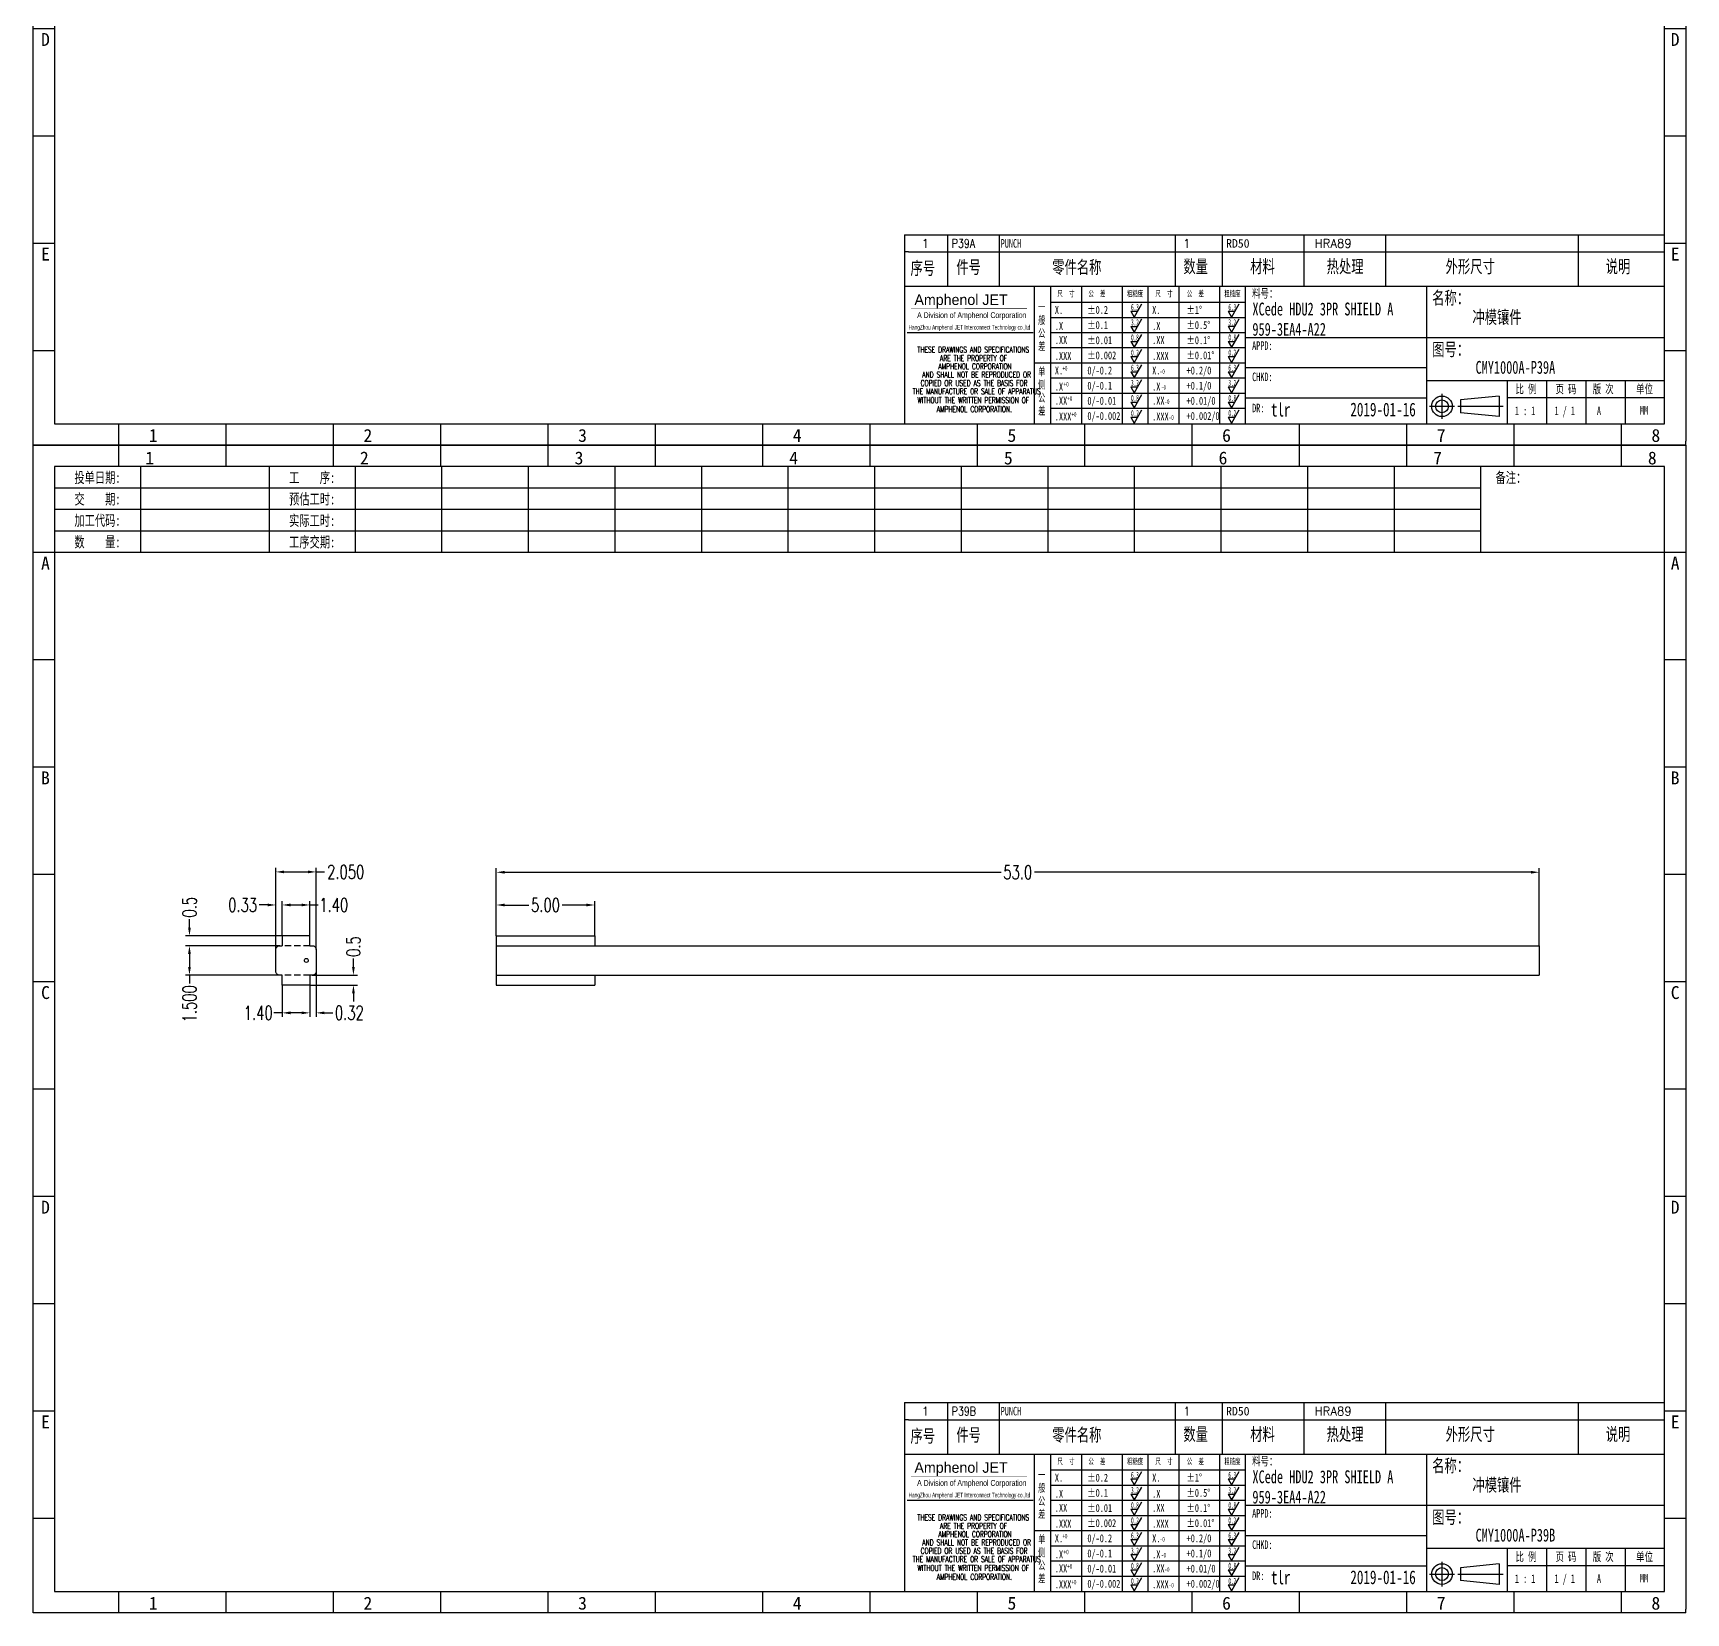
# Model space of a CAD drawing. Header units: millimetres. Extents: x -2852 to 5627, y -2271 to 1849.
# Drawn here: x -153.8 to -69.8, y 51.1 to 131.4 of the extents above; entities that cross this region are included whole.
import ezdxf
from ezdxf.enums import TextEntityAlignment as Align

# ---------------------------------------------------------------- set-up
doc = ezdxf.new("R2010")
doc.units = ezdxf.units.MM
doc.header["$PDSIZE"] = 3
doc.linetypes.add('DASHED2', pattern=[9.525, 6.35, -3.175])
for name, color, linetype in [('1', 7, 'Continuous'), ('11', 4, 'DASHED2'), ('41', 1, 'Continuous'), ('PUNCH', 1, 'Continuous')]:
    doc.layers.add(name, color=color, linetype=linetype)
doc.styles.add('CH', font='仿宋_GB2312_0.ttf')
doc.styles.add('jet02', font='simplex.shx', dxfattribs={"width": 0.7})
doc.styles.add('SIMPLEX', font='SIMPLEX')
doc.styles.get("Standard").update_dxf_attribs({"font": '仿宋_GB2312_0.ttf', "width": 0.7})
doc.styles.add('TEXTSTYLE_1', font='TRIUMB.TTF')
doc.styles.add('TEXTSTYLE_2', font='TRIUM.TTF')
doc.styles.add('tk', font='', dxfattribs={"width": 0.7})
doc.styles.add('tk 2', font='仿宋_GB2312_0.ttf', dxfattribs={"width": 0.65})
doc.styles.add('tk 4', font='simplex.shx', dxfattribs={"width": 0.65, "bigfont": 'bigfont.shx'})
doc.styles.get('tk').set_extended_font_data('NSimSun')
doc.dimstyles.new('jet02', dxfattribs={"dimtxt": 3.5, "dimasz": 2.1, "dimexe": 1, "dimexo": 0, "dimgap": 0.5, "dimtad": 0, "dimtoh": 1, "dimdec": 3, "dimzin": 9, "dimdsep": 46, "dimtxsty": 'jet02', "dimcen": 0, "dimclrt": 256, "dimazin": 2, "dimtfac": 1, "dimtdec": 3, "dimtofl": 0, "dimtmove": 0, "dimatfit": 1, "dimfxl": 0, "dimarcsym": 0})

# ---------------------------------------------------------------- blocks, each defined once
blk = doc.blocks.new('A3-N')
at = {"layer": '1', "color": 1}
for p, q in [((0, 0), (0, 296.73)), ((0, 296.73), (420, 296.73)), ((21.82, 291.27), (21.82, 296.73)), ((49.09, 291.27), (49.09, 296.73)), ((76.36, 291.27), (76.36, 296.73)), ((103.64, 291.27), (103.64, 296.73)), ((103.64, 291.27), (103.64, 296.73)), ((103.64, 291.27), (103.64, 296.73)), ((130.91, 291.27), (130.91, 296.73)), ((158.18, 291.27), (158.18, 296.73)), ((185.45, 291.27), (185.45, 296.73)), ((212.73, 291.27), (212.73, 296.73)), ((240, 291.27), (240, 296.73)), ((267.27, 291.27), (267.27, 296.73)), ((294.55, 291.27), (294.55, 296.73)), ((321.82, 291.27), (321.82, 296.73)), ((349.09, 291.27), (349.09, 296.73)), ((376.36, 291.27), (376.36, 296.73)), ((403.64, 291.27), (403.64, 296.73)), ((420, 296.73), (420, 1)), ((5.45, 269.45), (0, 269.45)), ((420, 269.45), (414.55, 269.45)), ((5.45, 242.18), (0, 242.18)), ((420, 242.18), (414.55, 242.18)), ((5.45, 214.91), (0, 214.91)), ((420, 214.91), (414.55, 214.91)), ((5.45, 187.64), (0, 187.64)), ((420, 187.64), (414.55, 187.64)), ((5.45, 160.36), (0, 160.36)), ((420, 160.36), (414.55, 160.36)), ((5.45, 133.09), (0, 133.09)), ((420, 133.09), (414.55, 133.09)), ((5.45, 105.82), (0, 105.82)), ((420, 105.82), (414.55, 105.82)), ((5.45, 78.55), (0, 78.55)), ((420, 78.55), (414.55, 78.55)), ((5.45, 51.27), (0, 51.27)), ((420, 51.27), (414.55, 51.27)), ((222.45, 49.09), (221.45, 49.09)), ((221.45, 49.09), (221.45, 40.36)), ((222.45, 49.09), (414.55, 49.09)), ((232.36, 49.09), (232.36, 40.36)), ((245.45, 49.09), (245.45, 40.36)), ((290.18, 49.09), (290.18, 40.36)), ((302.18, 49.09), (302.18, 40.36)), ((322.91, 49.09), (322.91, 40.36)), ((343.64, 49.09), (343.64, 40.36)), ((392.73, 40.36), (392.73, 49.09)), ((258.55, 40.36), (258.55, 5.44)), ((266.45, 40.36), (266.45, 5.44)), ((276.78, 40.36), (276.78, 5.45)), ((291.18, 40.36), (291.18, 5.45)), ((301.51, 40.37), (301.51, 5.46)), ((308.01, 40.36), (308.01, 5.45)), ((354.09, 40.36), (354.09, 5.45)), ((308.01, 32.39), (258.55, 32.39)), ((308.01, 28.54), (258.55, 28.54)), ((414.55, 27.27), (308.01, 27.27)), ((5.45, 24), (0, 24)), ((308.01, 24.69), (258.55, 24.69)), ((420, 24), (414.55, 24)), ((308.01, 16.99), (258.55, 16.99)), ((354.09, 19.63), (308.01, 19.63)), ((308.01, 13.14), (258.55, 13.14)), ((414.55, 16.36), (354.09, 16.36)), ((374.55, 16.36), (374.55, 5.45)), ((384.55, 16.36), (384.55, 5.45)), ((394.55, 16.36), (394.55, 5.45)), ((404.55, 16.36), (404.55, 5.45)), ((308.01, 9.29), (258.55, 9.29)), ((308.01, 11.99), (354.09, 11.99)), ((372.51, 12.49), (362.69, 11.5)), ((362.69, 11.5), (362.69, 8.23)), ((372.51, 12.49), (372.51, 7.25)), ((414.55, 12), (374.55, 12)), ((21.82, 0), (21.82, 5.45)), ((49.09, 0), (49.09, 5.45)), ((76.36, 0), (76.36, 5.45)), ((103.64, 0), (103.64, 5.45)), ((130.91, 0), (130.91, 5.45)), ((158.18, 0), (158.18, 5.45)), ((185.45, 0), (185.45, 5.45)), ((212.73, 0), (212.73, 5.45)), ((240, 0), (240, 5.45)), ((267.27, 0), (267.27, 5.45)), ((294.55, 0), (294.55, 5.45)), ((321.82, 0), (321.82, 5.45)), ((349.09, 0), (349.09, 5.45)), ((372.51, 7.25), (362.69, 8.23)), ((376.36, 0), (376.36, 5.45)), ((403.64, 0), (403.64, 5.45)), ((1, 0), (0, 0)), ((420, 0), (1, 0)), ((420, 0), (420, 1))]:
    blk.add_line(p, q, dxfattribs=at)
at = {"layer": '1'}
for p, q in [((414.55, 278.18), (414.55, 284.73)), ((221.45, 40.36), (221.45, 5.45)), ((221.45, 40.36), (414.55, 40.36)), ((221.45, 40.36), (414.55, 40.36)), ((254.41, 40.36), (254.41, 5.45)), ((283.28, 40.36), (283.28, 5.45)), ((308.01, 36.24), (258.55, 36.24)), ((222.08, 28.67), (254.12, 28.67)), ((308.01, 20.84), (254.41, 20.84))]:
    blk.add_line(p, q, dxfattribs=at)
at = {"layer": '1', "color": 1, "ltscale": 0.05}
for p, q in [((278.93, 34.04), (279.79, 32.56)), ((278.93, 34.04), (280.65, 34.04)), ((281.68, 35.84), (279.79, 32.56)), ((303.66, 34.05), (304.52, 32.56)), ((303.66, 34.05), (305.38, 34.05)), ((306.41, 35.84), (304.52, 32.56)), ((278.93, 30.19), (279.79, 28.71)), ((278.93, 30.19), (280.65, 30.19)), ((281.68, 31.99), (279.79, 28.71)), ((303.66, 30.2), (305.38, 30.2)), ((303.66, 30.2), (304.52, 28.71)), ((306.41, 31.99), (304.52, 28.71)), ((278.93, 26.34), (279.79, 24.86)), ((278.93, 26.34), (280.65, 26.34)), ((281.68, 28.14), (279.79, 24.86)), ((303.66, 26.35), (304.52, 24.86)), ((303.66, 26.35), (305.38, 26.35)), ((306.41, 28.14), (304.52, 24.86)), ((278.93, 22.49), (280.65, 22.49)), ((278.93, 22.49), (279.79, 21.01)), ((281.68, 24.29), (279.79, 21.01)), ((303.66, 22.5), (305.38, 22.5)), ((303.66, 22.5), (304.52, 21.01)), ((306.41, 24.29), (304.52, 21.01)), ((278.93, 18.66), (279.79, 17.17)), ((278.93, 18.66), (280.65, 18.66)), ((281.68, 20.45), (279.79, 17.17)), ((303.66, 18.66), (304.52, 17.18)), ((303.66, 18.66), (305.38, 18.66)), ((306.41, 20.46), (304.52, 17.18)), ((278.93, 14.81), (280.65, 14.81)), ((278.93, 14.81), (279.79, 13.32)), ((281.68, 16.6), (279.79, 13.32)), ((281.68, 12.75), (279.79, 9.47)), ((303.66, 14.81), (305.38, 14.81)), ((303.66, 14.81), (304.52, 13.33)), ((306.41, 16.61), (304.52, 13.33)), ((306.41, 12.76), (304.52, 9.48)), ((278.93, 10.96), (279.79, 9.47)), ((278.93, 10.96), (280.65, 10.96)), ((281.68, 8.9), (279.79, 5.62)), ((303.66, 10.96), (304.52, 9.48)), ((303.66, 10.96), (305.38, 10.96)), ((306.41, 8.91), (304.52, 5.63)), ((278.93, 7.11), (279.79, 5.62)), ((278.93, 7.11), (280.65, 7.11)), ((303.66, 7.11), (305.38, 7.11)), ((303.66, 7.11), (304.52, 5.63))]:
    blk.add_line(p, q, dxfattribs=at)
at = {"layer": '1', "color": 1, "ltscale": 0.1}
for p, q in [((358.01, 13.02), (358.01, 6.71)), ((354.86, 9.87), (361.17, 9.87)), ((362.03, 9.87), (373.54, 9.87))]:
    blk.add_line(p, q, dxfattribs=at)
at = {"layer": '1'}
blk.add_lwpolyline([(221.45, 5.45), (414.55, 5.45), (414.55, 291.27), (5.45, 291.27), (5.45, 5.45), (414.55, 5.45)], dxfattribs=at)
at = {"layer": '1', "color": 7, "linetype": 'Continuous', "const_width": 0.123}
blk.add_lwpolyline([(223.11, 34.74), (252.6, 34.76)], dxfattribs=at)
at = {"layer": '1', "color": 1}
for radius in [2.62, 1.64]:
    blk.add_circle((358.01, 9.87), radius, dxfattribs=at)
at = {"layer": '41'}
for p, q in [((27.27, 291.27), (27.27, 269.45)), ((60, 291.27), (60, 269.45)), ((81.82, 291.27), (81.82, 269.45)), ((103.82, 291.27), (103.82, 269.45)), ((125.82, 291.27), (125.82, 269.45)), ((147.82, 291.27), (147.82, 269.45)), ((169.82, 291.27), (169.82, 269.45)), ((191.82, 291.27), (191.82, 269.45)), ((213.82, 291.27), (213.82, 269.45)), ((235.82, 291.27), (235.82, 269.45)), ((257.82, 291.27), (257.82, 269.45)), ((279.82, 291.27), (279.82, 269.45)), ((301.82, 291.27), (301.82, 269.45)), ((323.82, 291.27), (323.82, 269.45)), ((345.82, 291.27), (345.82, 269.45)), ((367.82, 291.27), (367.82, 269.45)), ((367.82, 285.82), (5.45, 285.82)), ((367.82, 280.36), (5.45, 280.36)), ((367.82, 274.91), (5.45, 274.91)), ((414.55, 269.45), (5.45, 269.45))]:
    blk.add_line(p, q, dxfattribs=at)
at = {"layer": '1', "color": 1}
for s, p in [('1', (29.64, 295.11)), ('2', (84.18, 295.11)), ('3', (138.73, 295.11)), ('4', (193.27, 295.11)), ('5', (247.82, 295.11)), ('6', (302.36, 295.11)), ('7', (356.91, 295.11)), ('8', (411.45, 295.11)), ('1', (30.53, 4.11)), ('2', (85.08, 4.11)), ('3', (139.62, 4.11)), ('4', (194.17, 4.11)), ('5', (248.72, 4.11)), ('6', (303.26, 4.11)), ('7', (357.81, 4.11)), ('8', (412.35, 4.11))]:
    blk.add_text(s, height=3.27, dxfattribs=at).set_placement(p, align=Align.TOP_CENTER)
at = {"layer": '1', "style": 'tk', "width": 0.7}
for s, p in [('投单日期:', (16.36, 288.55)), ('工    序:', (70.91, 288.55)), ('备注：', (375.51, 288.55)), ('交    期:', (16.36, 283.09)), ('预估工时:', (70.91, 283.09)), ('加工代码:', (16.36, 277.64)), ('实际工时:', (70.91, 277.64)), ('数    量:', (16.36, 272.18)), ('工序交期:', (70.91, 272.18))]:
    blk.add_text(s, height=2.727, dxfattribs=at).set_placement(p, align=Align.MIDDLE)
at = {"layer": '1', "color": 1}
for s, p in [('A', (2.04, 268.36)), ('B', (2.04, 213.82)), ('C', (2.04, 159.27)), ('D', (2.04, 104.73)), ('E', (2.04, 50.18))]:
    blk.add_text(s, height=3.27, dxfattribs=at).set_placement(p, align=Align.TOP_LEFT)
for s, p in [('A', (418.37, 268.36)), ('B', (418.37, 213.82)), ('C', (418.37, 159.27)), ('D', (418.37, 104.73)), ('E', (418.37, 50.18))]:
    blk.add_text(s, height=3.27, dxfattribs=at).set_placement(p, align=Align.TOP_RIGHT)
at = {"layer": '1', "color": 1, "style": 'tk 2', "width": 0.7}
for s, height, p in [('序号', 3.273, (222.96, 43.34)), ('件号', 3.273, (234.62, 43.61)), ('零件名称', 3.273, (258.97, 43.61)), ('数量', 3.273, (292.3, 43.78)), ('材料', 3.273, (309.27, 43.78)), ('热处理', 3.273, (328.71, 43.78)), ('外形尺寸', 3.273, (358.94, 43.78)), ('说明', 3.273, (399.61, 43.78)), ('料号：', 2.182, (309.77, 37.46)), ('名称：', 3.273, (355.52, 35.79)), ('图号：', 3.273, (355.52, 22.7)), ('比 例', 2.182, (376.69, 13.18)), ('页 码', 2.182, (386.85, 13.18)), ('版 次', 2.182, (396.31, 13.18)), ('单位', 2.182, (407.35, 13.18))]:
    blk.add_text(s, height=height, dxfattribs=at).set_placement(p)
at = {"layer": '1', "color": 7, "linetype": 'Continuous', "style": 'TEXTSTYLE_1'}
blk.add_text('Amphenol JET', height=2.7, dxfattribs=at).set_placement((223.96, 35.61))
at = {"layer": '1', "color": 7, "linetype": 'Continuous'}
for s, height, style, width, p in [('A Division of Amphenol Corporation', 1.5, 'TEXTSTYLE_2', 0.7, (224.64, 32.29)), ('HangZhou Amphenol JET Interconnect Technology co.,ltd ', 1.2, 'TEXTSTYLE_2', 0.6, (222.47, 29.36)), ('THESE DRAWINGS AND SPECIFICATIONS', 1.5, 'tk 4', 0.6, (224.73, 23.52)), ('ARE THE PROPERTY OF', 1.5, 'tk 4', 0.6, (230.45, 21.35)), ('AND SHALL NOT BE REPRODUCED OR', 1.5, 'tk 4', 0.6, (225.95, 17.17)), ('AMPHENOL CORPORATION', 1.5, 'tk 4', 0.6, (230.04, 19.27)), ('THE MANUFACTURE OR SALE OF APPARATUS', 1.5, 'tk 4', 0.6, (223.5, 12.92)), ('COPIED OR USED AS THE BASIS FOR', 1.5, 'tk 4', 0.6, (225.54, 15.02)), ('WITHOUT THE WRITTEN PERMISSION OF', 1.5, 'tk 4', 0.6, (224.73, 10.67)), ('AMPHENOL CORPORATION.', 1.5, 'tk 4', 0.6, (229.63, 8.4))]:
    blk.add_text(s, height=height, dxfattribs=dict(at, style=style, width=width)).set_placement(p)
at = {"layer": '1', "color": 1, "style": 'tk 2', "width": 0.7}
for s, p in [('X.', (259.64, 34.37)), ('%%P0.2', (267.9, 34.37)), ('X.', (284.37, 34.37)), ('%%P1%%D', (293.12, 34.37)), ('.X', (259.64, 30.28)), ('%%P0.1', (267.9, 30.52)), ('.X', (284.37, 30.28)), ('%%P0.5%%D', (293.12, 30.52)), ('.XX', (259.64, 26.71)), ('%%P0.01', (267.9, 26.67)), ('.XX', (284.37, 26.71)), ('%%P0.1%%D', (293.12, 26.67)), ('.XXX', (259.64, 22.68)), ('%%P0.002', (267.9, 22.82)), ('.XXX', (284.37, 22.68)), ('%%P0.01%%D', (293.12, 22.82)), ('X.', (259.64, 18.97)), ('0/-0.2', (267.9, 18.97)), ('X.', (284.37, 18.97)), ('+0.2/0', (293.12, 18.97)), ('.X', (259.64, 14.88)), ('0/-0.1', (267.9, 15.12)), ('.X', (284.37, 14.88)), ('+0.1/0', (293.12, 15.12)), ('.XX', (259.64, 11.31)), ('0/-0.01', (267.9, 11.27)), ('0/-0.002', (267.9, 7.42)), ('.XX', (284.37, 11.31)), ('+0.01/0', (293.12, 11.27)), ('+0.002/0', (293.12, 7.42)), ('.XXX', (259.64, 7.28)), ('.XXX', (284.37, 7.28))]:
    blk.add_text(s, height=2, dxfattribs=at).set_placement(p, align=Align.MIDDLE_LEFT)
at = {"layer": '1', "color": 1, "ltscale": 0.05, "style": 'tk 2', "width": 0.5}
for s, p in [('6.3', (279.01, 34.26)), ('6.3', (303.74, 34.27)), ('3.2', (279.01, 30.41)), ('3.2', (303.74, 30.42)), ('0.8', (279.01, 26.56)), ('0.8', (303.74, 26.57)), ('0.2', (279.01, 22.71)), ('0.2', (303.74, 22.72)), ('6.3', (279.01, 18.87)), ('6.3', (303.74, 18.88)), ('3.2', (279.01, 15.02)), ('0.8', (279.01, 11.17)), ('3.2', (303.74, 15.03)), ('0.8', (303.74, 11.18)), ('0.2', (279.01, 7.32)), ('0.2', (303.74, 7.33))]:
    blk.add_text(s, height=1.6, dxfattribs=at).set_placement(p)
at = {"layer": '1', "style": 'tk 2', "width": 0.7}
for s, p in [('APPD:', (309.77, 24.21)), ('CHKD:', (309.77, 16.27)), ('DR:', (309.77, 8.35))]:
    blk.add_text(s, height=2.182, dxfattribs=at).set_placement(p)
at = {"layer": '1', "color": 7, "style": 'tk 2', "width": 0.7}
blk.add_text('MM', height=2.182, dxfattribs=at).set_placement((408.31, 7.75))
at = {"layer": '1', "color": 1, "ltscale": 0.05, "char_height": 1.5, "width": 6.3627, "attachment_point": 1, "style": 'tk 2'}
for s, insert in [('尺  寸', (260.31, 39.25)), ('公  差', (268.17, 39.25)), ('粗糙度', (277.98, 39.25)), ('尺  寸', (285.2, 39.25)), ('公  差', (293.18, 39.25)), ('粗糙度', (302.71, 39.26))]:
    blk.add_mtext(s, dxfattribs=dict(at, insert=insert))
at = {"layer": '1', "ltscale": 0.05, "char_height": 2, "width": 2.5195, "attachment_point": 1, "style": 'tk 2'}
for s, insert in [('一般公差', (255.39, 36.11)), ('单侧公差', (255.39, 19.71))]:
    blk.add_mtext(s, dxfattribs=dict(at, insert=insert))
at = {"layer": '1', "color": 1, "ltscale": 0.05, "char_height": 1.2, "width": 5.1396, "attachment_point": 1, "line_spacing_factor": 0.8, "style": 'tk 2'}
for s, insert in [('+0', (261.58, 20.13)), ('-0', (286.31, 19.33)), ('+0', (261.88, 16.09)), ('-0', (286.61, 15.29)), ('+0', (262.79, 12.45)), ('+0', (263.87, 8.44)), ('-0', (287.51, 11.65)), ('-0', (288.59, 7.64))]:
    blk.add_mtext(s, dxfattribs=dict(at, insert=insert))
at = {"layer": '1', "style": 'tk 2', "width": 0.7}
for tag, p in [('PATR-NO1', (309.84, 32.96)), ('TITLE', (365.74, 30.9)), ('PATR-NO2', (309.84, 27.81)), ('DWG-NO:', (366.54, 18.14))]:
    blk.add_attdef(tag, p, '', height=3.27, dxfattribs=at)
at = {"layer": '1', "color": 1, "style": 'tk 2', "width": 0.7}
for tag, p in [('DRAW', (314.55, 7.27)), ('DATE', (334.72, 7.32))]:
    blk.add_attdef(tag, p, '', height=3.49, dxfattribs=at)
at = {"layer": '1', "style": 'tk 2', "width": 0.7}
for tag, p in [('SCALE', (376.55, 8.73)), ('SHEET', (386.6, 8.72)), ('REV', (397.38, 8.73))]:
    blk.add_attdef(tag, text='', height=2.18, dxfattribs=at).set_placement(p, align=Align.MIDDLE_LEFT)
blk = doc.blocks.new('FB3')
at = {"layer": '1', "color": 1}
for p, q in [((0, 4.36), (193.09, 4.36)), ((0, 4.36), (0, 0)), ((10.91, 4.36), (10.91, 0)), ((24, 4.36), (24, 0)), ((68.73, 4.36), (68.73, 0)), ((80.73, 4.36), (80.73, 0)), ((101.45, 4.36), (101.45, 0)), ((122.18, 4.36), (122.18, 0)), ((171.27, 0), (171.27, 4.36))]:
    blk.add_line(p, q, dxfattribs=at)
at = {"layer": '1'}
for tag, style, p in [('ITEM', 'SIMPLEX', (4.36, 2.18)), ('PARTNO', 'SIMPLEX', (12, 2.18)), ('QTY', 'SIMPLEX', (74.18, 2.18)), ('MATL', 'CH', (81.72, 2.18)), ('FINISH', 'SIMPLEX', (104.17, 2.18)), ('SPEC', 'SIMPLEX', (130.91, 2.18)), ('REMARK', 'SIMPLEX', (174.06, 2.18))]:
    blk.add_attdef(tag, text='', height=2.18, dxfattribs=dict(at, style=style)).set_placement(p, align=Align.MIDDLE_LEFT)
at = {"layer": '1', "style": 'tk', "width": 0.7}
blk.add_attdef('DIE', text='', height=2.18, dxfattribs=at).set_placement((24.43, 2.18), align=Align.MIDDLE_LEFT)
blk = doc.blocks.new('*D3515')
at = {"layer": '41', "ltscale": 0.05}
for p, q in [((773.793, -2367.596), (773.793, -2363.447)), ((774.213, -2363.647), (775.423, -2363.647)), ((775.843, -2367.596), (775.843, -2363.447)), ((775.843, -2363.647), (776.263, -2363.647))]:
    blk.add_line(p, q, dxfattribs=at)
for points in [[(774.213, -2363.577), (774.213, -2363.717), (773.793, -2363.647)], [(775.423, -2363.577), (775.423, -2363.717), (775.843, -2363.647)]]:
    blk.add_solid(points, dxfattribs=at)
at = {"layer": 'Defpoints', "color": 0, "ltscale": 0.05}
for p in [(775.843, -2363.647), (773.793, -2367.596), (775.843, -2367.596)]:
    blk.add_point(p, dxfattribs=at)
at = {"layer": '41', "ltscale": 0.05, "insert": (777.343, -2363.647), "char_height": 0.7, "attachment_point": 5, "style": 'jet02'}
blk.add_mtext('2.050', dxfattribs=at)
blk = doc.blocks.new('*D3516')
at = {"layer": '41', "ltscale": 0.05}
for p, q in [((773.993, -2367.396), (769.203, -2367.396)), ((769.403, -2367.816), (769.403, -2368.476)), ((773.993, -2368.896), (769.203, -2368.896)), ((769.403, -2368.896), (769.403, -2369.316))]:
    blk.add_line(p, q, dxfattribs=at)
for points in [[(769.333, -2367.816), (769.473, -2367.816), (769.403, -2367.396)], [(769.333, -2368.476), (769.473, -2368.476), (769.403, -2368.896)]]:
    blk.add_solid(points, dxfattribs=at)
at = {"layer": 'Defpoints', "color": 0, "ltscale": 0.05}
for p in [(773.993, -2367.396), (769.403, -2368.896), (773.993, -2368.896)]:
    blk.add_point(p, dxfattribs=at)
at = {"layer": '41', "ltscale": 0.05, "insert": (769.403, -2370.35), "char_height": 0.7, "attachment_point": 5, "rotation": 90, "style": 'jet02'}
blk.add_mtext('1.500', dxfattribs=at)
blk = doc.blocks.new('*D3517')
at = {"layer": '41', "ltscale": 0.05}
for p, q in [((773.373, -2365.327), (772.953, -2365.327)), ((773.793, -2367.596), (773.793, -2365.127)), ((774.118, -2366.896), (774.118, -2365.127)), ((774.538, -2365.327), (774.958, -2365.327))]:
    blk.add_line(p, q, dxfattribs=at)
for points in [[(773.373, -2365.257), (773.373, -2365.397), (773.793, -2365.327)], [(774.538, -2365.257), (774.538, -2365.397), (774.118, -2365.327)]]:
    blk.add_solid(points, dxfattribs=at)
at = {"layer": 'Defpoints', "color": 0, "ltscale": 0.05}
for p in [(773.793, -2365.327), (774.118, -2366.896), (773.793, -2367.596)]:
    blk.add_point(p, dxfattribs=at)
at = {"layer": '41', "ltscale": 0.05, "insert": (772.107, -2365.327), "char_height": 0.7, "attachment_point": 5, "style": 'jet02'}
blk.add_mtext('0.33', dxfattribs=at)
blk = doc.blocks.new('*D3518')
at = {"layer": '41', "ltscale": 0.05}
for p, q in [((774.118, -2366.896), (774.118, -2365.127)), ((774.538, -2365.327), (775.098, -2365.327)), ((775.518, -2366.896), (775.518, -2365.127)), ((775.518, -2365.327), (775.938, -2365.327))]:
    blk.add_line(p, q, dxfattribs=at)
for points in [[(774.538, -2365.257), (774.538, -2365.397), (774.118, -2365.327)], [(775.098, -2365.257), (775.098, -2365.397), (775.518, -2365.327)]]:
    blk.add_solid(points, dxfattribs=at)
at = {"layer": 'Defpoints', "color": 0, "ltscale": 0.05}
for p in [(775.518, -2365.327), (774.118, -2366.896), (775.518, -2366.896)]:
    blk.add_point(p, dxfattribs=at)
at = {"layer": '41', "ltscale": 0.05, "insert": (776.738, -2365.327), "char_height": 0.7, "attachment_point": 5, "style": 'jet02'}
blk.add_mtext('1.40', dxfattribs=at)
blk = doc.blocks.new('*D3519')
at = {"layer": '41', "ltscale": 0.05}
for p, q in [((775.843, -2368.696), (775.843, -2371.011)), ((775.518, -2369.396), (775.518, -2371.011)), ((775.098, -2370.811), (774.678, -2370.811)), ((776.263, -2370.811), (776.683, -2370.811))]:
    blk.add_line(p, q, dxfattribs=at)
for points in [[(775.098, -2370.741), (775.098, -2370.881), (775.518, -2370.811)], [(776.263, -2370.741), (776.263, -2370.881), (775.843, -2370.811)]]:
    blk.add_solid(points, dxfattribs=at)
at = {"layer": 'Defpoints', "color": 0, "ltscale": 0.05}
for p in [(775.843, -2368.696), (775.518, -2369.396), (775.843, -2370.811)]:
    blk.add_point(p, dxfattribs=at)
at = {"layer": '41', "ltscale": 0.05, "insert": (777.53, -2370.811), "char_height": 0.7, "attachment_point": 5, "style": 'jet02'}
blk.add_mtext('0.32', dxfattribs=at)
blk = doc.blocks.new('*D3520')
at = {"layer": '41', "ltscale": 0.05}
for p, q in [((774.118, -2369.396), (774.118, -2371.011)), ((775.518, -2369.396), (775.518, -2371.011)), ((774.118, -2370.811), (773.698, -2370.811)), ((775.098, -2370.811), (774.538, -2370.811))]:
    blk.add_line(p, q, dxfattribs=at)
for points in [[(774.538, -2370.741), (774.538, -2370.881), (774.118, -2370.811)], [(775.098, -2370.741), (775.098, -2370.881), (775.518, -2370.811)]]:
    blk.add_solid(points, dxfattribs=at)
at = {"layer": 'Defpoints', "color": 0, "ltscale": 0.05}
for p in [(774.118, -2369.396), (775.518, -2369.396), (774.118, -2370.811)]:
    blk.add_point(p, dxfattribs=at)
at = {"layer": '41', "ltscale": 0.05, "insert": (772.898, -2370.811), "char_height": 0.7, "attachment_point": 5, "style": 'jet02'}
blk.add_mtext('1.40', dxfattribs=at)
blk = doc.blocks.new('*D3521')
at = {"layer": '41', "ltscale": 0.05}
for p, q in [((769.403, -2366.476), (769.403, -2366.056)), ((774.118, -2366.896), (769.203, -2366.896)), ((773.993, -2367.396), (769.203, -2367.396)), ((769.403, -2367.816), (769.403, -2368.236))]:
    blk.add_line(p, q, dxfattribs=at)
for points in [[(769.333, -2366.476), (769.473, -2366.476), (769.403, -2366.896)], [(769.333, -2367.816), (769.473, -2367.816), (769.403, -2367.396)]]:
    blk.add_solid(points, dxfattribs=at)
at = {"layer": 'Defpoints', "color": 0, "ltscale": 0.05}
for p in [(769.403, -2366.896), (774.118, -2366.896), (773.993, -2367.396)]:
    blk.add_point(p, dxfattribs=at)
at = {"layer": '41', "ltscale": 0.05, "insert": (769.403, -2365.443), "char_height": 0.7, "attachment_point": 5, "rotation": 90, "style": 'jet02'}
blk.add_mtext('0.5', dxfattribs=at)
blk = doc.blocks.new('*D3522')
at = {"layer": '41', "ltscale": 0.05}
for p, q in [((777.736, -2368.476), (777.736, -2368.056)), ((775.518, -2369.396), (777.936, -2369.396)), ((775.643, -2368.896), (777.936, -2368.896)), ((777.736, -2369.816), (777.736, -2370.236))]:
    blk.add_line(p, q, dxfattribs=at)
for points in [[(777.666, -2368.476), (777.806, -2368.476), (777.736, -2368.896)], [(777.666, -2369.816), (777.806, -2369.816), (777.736, -2369.396)]]:
    blk.add_solid(points, dxfattribs=at)
at = {"layer": 'Defpoints', "color": 0, "ltscale": 0.05}
for p in [(775.518, -2369.396), (775.643, -2368.896), (777.736, -2368.896)]:
    blk.add_point(p, dxfattribs=at)
at = {"layer": '41', "ltscale": 0.05, "insert": (777.736, -2367.443), "char_height": 0.7, "attachment_point": 5, "rotation": 90, "style": 'jet02'}
blk.add_mtext('0.5', dxfattribs=at)
blk = doc.blocks.new('*D3523')
at = {"layer": '41', "ltscale": 0.05}
for p, q in [((784.997, -2366.896), (784.997, -2365.13)), ((785.417, -2365.33), (786.65, -2365.33)), ((789.577, -2365.33), (788.344, -2365.33)), ((789.997, -2366.896), (789.997, -2365.13))]:
    blk.add_line(p, q, dxfattribs=at)
for points in [[(785.417, -2365.26), (785.417, -2365.4), (784.997, -2365.33)], [(789.577, -2365.26), (789.577, -2365.4), (789.997, -2365.33)]]:
    blk.add_solid(points, dxfattribs=at)
at = {"layer": 'Defpoints', "color": 0, "ltscale": 0.05}
for p in [(784.997, -2365.33), (784.997, -2366.896), (789.997, -2366.896)]:
    blk.add_point(p, dxfattribs=at)
at = {"layer": '41', "ltscale": 0.05, "insert": (787.497, -2365.33), "char_height": 0.7, "attachment_point": 5, "style": 'jet02'}
blk.add_mtext('5.00', dxfattribs=at)
blk = doc.blocks.new('*D3524')
at = {"layer": '41', "ltscale": 0.05}
for p, q in [((784.997, -2366.896), (784.997, -2363.465)), ((785.417, -2363.665), (810.65, -2363.665)), ((837.577, -2363.665), (812.344, -2363.665)), ((837.997, -2367.396), (837.997, -2363.465))]:
    blk.add_line(p, q, dxfattribs=at)
for points in [[(785.417, -2363.595), (785.417, -2363.735), (784.997, -2363.665)], [(837.577, -2363.595), (837.577, -2363.735), (837.997, -2363.665)]]:
    blk.add_solid(points, dxfattribs=at)
at = {"layer": 'Defpoints', "color": 0, "ltscale": 0.05}
for p in [(837.997, -2363.665), (784.997, -2366.896), (837.997, -2367.396)]:
    blk.add_point(p, dxfattribs=at)
at = {"layer": '41', "ltscale": 0.05, "insert": (811.497, -2363.665), "char_height": 0.7, "attachment_point": 5, "style": 'jet02'}
blk.add_mtext('53.0', dxfattribs=at)

msp = doc.modelspace()

# ---------------------------------------------------------------- linework, layer by layer
at = {"layer": '1', "ltscale": 0.05}
for p, q in [((-139.6894, 85.5334), (-141.0894, 85.5334)), ((-141.0894, 85.5334), (-141.0894, 85.0334)), ((-139.6894, 85.0334), (-139.6894, 85.5334)), ((-130.2106, 85.5334), (-125.2106, 85.5334)), ((-130.2106, 85.5334), (-130.2106, 83.0334)), ((-130.2106, 85.0334), (-77.2106, 85.0334)), ((-125.2106, 85.5334), (-125.2106, 85.0334)), ((-77.2106, 85.0334), (-77.2106, 83.5334)), ((-141.0894, 83.0334), (-141.0894, 83.5334)), ((-139.6894, 83.5334), (-139.6894, 83.0334)), ((-130.2106, 83.5334), (-77.2106, 83.5334)), ((-125.2106, 83.5334), (-125.2106, 83.0334)), ((-139.6894, 83.0334), (-141.0894, 83.0334)), ((-130.2106, 83.0334), (-125.2106, 83.0334))]:
    msp.add_line(p, q, dxfattribs=at)
for points in [[(-141.0894, 83.5334), (-141.2144, 83.5334, -0.4142136), (-141.4144, 83.7334), (-141.4144, 84.8334, -0.4142136), (-141.2144, 85.0334), (-141.0894, 85.0334)], [(-139.6894, 85.0334), (-139.5644, 85.0334, -0.4142136), (-139.3644, 84.8334), (-139.3644, 83.7334, -0.4142136), (-139.5644, 83.5334), (-139.6894, 83.5334)]]:
    msp.add_lwpolyline(points, format="xyb", dxfattribs=at)
at = {"layer": '11', "ltscale": 0.05}
for p, q in [((-139.6894, 85.0334), (-141.0894, 85.0334)), ((-139.6894, 83.5334), (-141.0894, 83.5334))]:
    msp.add_line(p, q, dxfattribs=at)
at = {"layer": 'PUNCH', "ltscale": 0.05}
msp.add_circle((-139.8644, 84.2834), 0.1, dxfattribs=at)

# ---------------------------------------------------------------- block references
at = {"layer": '1', "ltscale": 0.05, "xscale": 0.2000000000000455, "yscale": 0.2000000000000455, "zscale": 0.2000000000000455}
for p, values in [((-153.7532, 110.4692), {'DWG-NO:': 'CMY1000A-P39A', 'TITLE': '冲模镶件', 'REV': 'A', 'SHEET': '1 / 1', 'DRAW': 'tlr', 'DATE': '2019-01-16', 'PATR-NO1': 'XCede HDU2 3PR SHIELD A', 'PATR-NO2': '959-3EA4-A22', 'SCALE': '1 : 1'}), ((-153.7532, 51.1237), {'DWG-NO:': 'CMY1000A-P39B', 'TITLE': '冲模镶件', 'REV': 'A', 'SHEET': '1 / 1', 'DRAW': 'tlr', 'DATE': '2019-01-16', 'PATR-NO1': 'XCede HDU2 3PR SHIELD A', 'PATR-NO2': '959-3EA4-A22', 'SCALE': '1 : 1'})]:
    msp.add_blockref('A3-N', p, dxfattribs=at).add_auto_attribs(values)
at = {"layer": '1', "ltscale": 0.05}
ref = msp.add_blockref('FB3', (-109.4623, 120.2874), dxfattribs=dict(at, xscale=0.2000000000000455, yscale=0.2000000000000455, zscale=0.2000000000000455))
ref.add_attrib('PARTNO', 'P39A', dxfattribs={"height": 0.43636, "style": 'SIMPLEX', "width": 0.8}).set_placement((-107.0623, 120.7237), align=Align.MIDDLE_LEFT)
ref.add_attrib('ITEM', '1', dxfattribs={"height": 0.4364, "style": 'SIMPLEX'}).set_placement((-108.5896, 120.7237), align=Align.MIDDLE_LEFT)
ref.add_attrib('DIE', 'PUNCH', dxfattribs={"height": 0.43636, "style": 'tk', "width": 0.7}).set_placement((-104.5763, 120.7237), align=Align.MIDDLE_LEFT)
ref.add_attrib('QTY', '1', dxfattribs={"height": 0.4364, "style": 'SIMPLEX'}).set_placement((-95.3024, 120.7237), align=Align.MIDDLE_LEFT)
ref.add_attrib('MATL', 'RD50', dxfattribs={"height": 0.43636, "style": 'CH'}).set_placement((-93.1191, 120.7237), align=Align.MIDDLE_LEFT)
ref.add_attrib('FINISH', 'HRA89', dxfattribs={"height": 0.43636, "style": 'SIMPLEX'}).set_placement((-88.6278, 120.7237), align=Align.MIDDLE_LEFT)
ref = msp.add_blockref('FB3', (-109.4623, 60.9419), dxfattribs=dict(at, xscale=0.2000000000000455, yscale=0.2000000000000455, zscale=0.2000000000000455))
ref.add_attrib('PARTNO', 'P39B', dxfattribs={"height": 0.43636, "style": 'SIMPLEX', "width": 0.8}).set_placement((-107.0623, 61.3783), align=Align.MIDDLE_LEFT)
ref.add_attrib('ITEM', '1', dxfattribs={"height": 0.4364, "style": 'SIMPLEX'}).set_placement((-108.5896, 61.3783), align=Align.MIDDLE_LEFT)
ref.add_attrib('DIE', 'PUNCH', dxfattribs={"height": 0.43636, "style": 'tk', "width": 0.7}).set_placement((-104.5763, 61.3783), align=Align.MIDDLE_LEFT)
ref.add_attrib('QTY', '1', dxfattribs={"height": 0.4364, "style": 'SIMPLEX'}).set_placement((-95.3024, 61.3783), align=Align.MIDDLE_LEFT)
ref.add_attrib('MATL', 'RD50', dxfattribs={"height": 0.43636, "style": 'CH'}).set_placement((-93.1191, 61.3783), align=Align.MIDDLE_LEFT)
ref.add_attrib('FINISH', 'HRA89', dxfattribs={"height": 0.43636, "style": 'SIMPLEX'}).set_placement((-88.6278, 61.3783), align=Align.MIDDLE_LEFT)

# ---------------------------------------------------------------- dimensions: what is measured, and where the dimension line sits
at = {"layer": '41', "ltscale": 0.05}
for base, p1, p2, override, picture, middle, set_off in [((-139.3644, 88.7826), (-141.4144, 84.8334), (-139.3644, 84.8334), {"dimscale": 0.2, "dimtoh": 0, "dimzin": 1, "dimclrd": 256, "dimclre": 256, "dimadec": 3, "dimazin": 0, "dimatfit": 3, "dimlwd": 65535, "dimlwe": 65535}, '*D3515', (-137.8644, 88.7826), (-915.2077, 2452.4298)), ((-141.4144393518, 87.1029570282), (-141.0894393518, 85.533381259), (-141.4144393518, 84.8333812589), {"dimscale": 0.2, "dimtoh": 0, "dimdec": 2, "dimzin": 1, "dimclrd": 256, "dimclre": 256, "dimazin": 0, "dimatfit": 3, "dimlwd": 65535, "dimlwe": 65535}, '*D3517', (-143.1011060185, 87.1029570282), (-915.2077048823, 2452.4298167741)), ((-139.6894, 87.103), (-141.0894, 85.5334), (-139.6894, 85.5334), {"dimscale": 0.2, "dimtoh": 0, "dimdec": 2, "dimzin": 1, "dimclrd": 256, "dimclre": 256, "dimazin": 0, "dimatfit": 3, "dimlwd": 65535, "dimlwe": 65535}, '*D3518', (-138.4694, 87.103), (-915.2077, 2452.4298)), ((-130.2106, 87.1002), (-125.2106, 85.5334), (-130.2106, 85.5334), {"dimscale": 0.2, "dimtoh": 0, "dimdec": 2, "dimzin": 1, "dimclrd": 256, "dimclre": 256, "dimazin": 0, "dimatfit": 3, "dimlwd": 65535, "dimlwe": 65535}, '*D3523', (-127.7106, 87.1002), (-915.2077, 2452.4298)), ((-139.3644393518, 81.6186739632), (-139.6894393518, 83.033381259), (-139.3644393518, 83.733381259), {"dimscale": 0.2, "dimtoh": 0, "dimdec": 2, "dimzin": 1, "dimclrd": 256, "dimclre": 256, "dimazin": 0, "dimatfit": 3, "dimlwd": 65535, "dimlwe": 65535}, '*D3519', (-137.6777726851, 81.6186739632), (-915.2077048823, 2452.4298167741)), ((-141.0894, 81.6187), (-139.6894, 83.0334), (-141.0894, 83.0334), {"dimscale": 0.2, "dimtoh": 0, "dimdec": 2, "dimzin": 1, "dimclrd": 256, "dimclre": 256, "dimazin": 0, "dimatfit": 3, "dimlwd": 65535, "dimlwe": 65535}, '*D3520', (-142.3094, 81.6187), (-915.2077, 2452.4298))]:
    dim = msp.add_linear_dim(base=base, p1=p1, p2=p2, dimstyle='jet02', override=override, dxfattribs=at)
    dim.commit()
    dim.dimension.update_dxf_attribs({"geometry": picture, "text_midpoint": middle, "insert": set_off})
dim = msp.add_linear_dim(base=(-77.2106, 88.7652), p1=(-130.2106, 85.5334), p2=(-77.2106, 85.0334), dimstyle='jet02', override={"dimscale": 0.2, "dimtoh": 0, "dimdec": 1, "dimzin": 1, "dimclrd": 256, "dimclre": 256, "dimadec": 1, "dimazin": 0, "dimatfit": 3, "dimlwd": 65535, "dimlwe": 65535}, dxfattribs=at)
dim.commit()
dim.dimension.update_dxf_attribs({"geometry": '*D3524', "text_midpoint": (-103.7106, 88.7652), "dimtype": 128, "insert": (-915.2077, 2452.4298)})
for base, p1, p2, override, picture, middle in [((-145.8043, 85.5334), (-141.2144, 85.0334), (-141.0894, 85.5334), {"dimscale": 0.2, "dimtoh": 0, "dimdec": 1, "dimzin": 1, "dimclrd": 256, "dimclre": 256, "dimadec": 1, "dimazin": 0, "dimatfit": 3, "dimlwd": 65535, "dimlwe": 65535}, '*D3521', (-145.8043, 86.9867)), ((-145.8043, 83.5334), (-141.2144, 85.0334), (-141.2144, 83.5334), {"dimscale": 0.2, "dimtoh": 0, "dimzin": 1, "dimclrd": 256, "dimclre": 256, "dimadec": 3, "dimazin": 0, "dimatfit": 3, "dimlwd": 65535, "dimlwe": 65535}, '*D3516', (-145.8043, 82.08)), ((-137.4716, 83.5334), (-139.6894, 83.0334), (-139.5644, 83.5334), {"dimscale": 0.2, "dimtoh": 0, "dimdec": 1, "dimzin": 1, "dimclrd": 256, "dimclre": 256, "dimadec": 1, "dimazin": 0, "dimatfit": 3, "dimlwd": 65535, "dimlwe": 65535}, '*D3522', (-137.4716, 84.9867))]:
    dim = msp.add_linear_dim(base=base, p1=p1, p2=p2, angle=90, dimstyle='jet02', override=override, dxfattribs=at)
    dim.commit()
    dim.dimension.update_dxf_attribs({"geometry": picture, "text_midpoint": middle, "insert": (-915.2077, 2452.4298)})

doc.saveas('drawing.dxf')
